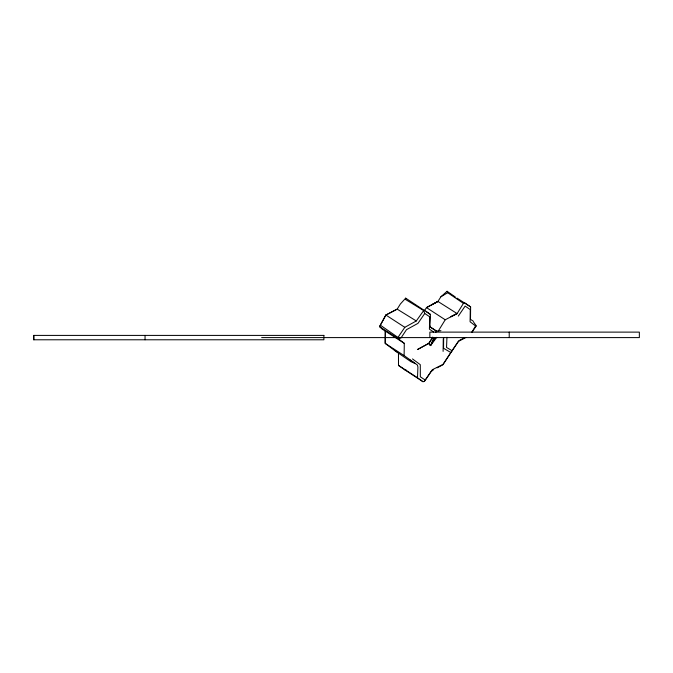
<?xml version="1.0" encoding="UTF-8"?>
<svg xmlns="http://www.w3.org/2000/svg" width="673" height="673" viewBox="0 0 673 673"><rect width="100%" height="100%" fill="white"/><g stroke="black" fill="none" stroke-linecap="round" stroke-linejoin="round"><path stroke-width="1.01" d="M443.667 337.442L443.549 348.269L450.817 352.517L458.936 340.664L465.051 337.51M424.301 310.85L426.497 307.603L437.921 301.445L457.11 313.576L450.876 316.714L457.11 313.576L463.436 303.388L464.841 302.909L470.62 306.922L470.494 319.33L473.472 321.349M443.103 351.39L443.263 338.771M433.353 369.906L431.04 371.614L424.394 381.347L423.006 381.717L417.504 377.746L417.916 367.079L417.453 365.077L404.111 355.58L404.296 343.356L398.256 338.712L379.555 326.615L385.881 315.031L397.171 309.134L400.401 303.969L405.693 298.156L424.369 310.48M446.948 337.299L446.536 347.445L452.18 350.751M405.693 298.156L405.617 299.519L423.67 310.598L424.73 313.492L417.975 323.36L406.492 329.669L400.999 337.955L398.256 338.712L397.962 337.425L404.818 327.322L416.293 320.962L423.67 310.598L424.545 310.261L430.426 314.434L429.921 324.882L430.602 327.196L436.474 331.082L440.941 330.687M429.223 344.534L430.56 345.577L433.715 337.846M404.296 343.356L382.003 328.988L379.555 326.615L385.881 315.031L397.171 309.134L416.293 320.962M435.7 332.462L436.474 331.082L430.299 327.12M432.63 337.392L428.878 343.331L430.56 345.577L435.002 337.812M471.975 332.025L475.92 325.379L473.657 322.182M465.901 337.484L458.321 341.455L443.002 364.421L432.327 369.729L424.394 381.347M429.08 343.146L432.773 337.114M438.384 330.889L445.223 319.784L457.11 313.576M445.223 319.784L426.497 307.603L437.921 301.445L440.908 296.768L447.057 291.283L455.301 296.978M450.817 352.517L442.876 364.774L437.156 367.811M472.009 332.243L476.004 326.296L475.92 325.379M458.338 316.058L465.144 306.08L470.267 309.622L470.09 321.753L476.004 326.296M430.56 345.577L436.769 337.324M440.908 296.768L447.705 292.721L463.436 303.388M431.721 304.76L437.921 301.445M261.654 337.594L639.35 337.594L639.35 332.117L429.862 332.117L429.862 337.594M404.111 355.58L385.208 343.39L385.301 330.88L385.208 343.39L395.303 351.003L398.475 352.652L398.5 365.431L404.759 369.788L406.433 370.243M457.001 298.089L470.62 306.922M398.5 365.431L417.504 377.746M385.881 315.031L404.818 327.322M426.093 311.607L430.426 314.434M404.759 369.788L423.006 381.717M424.73 313.492L429.761 316.806L429.416 329.173L433.631 332.016M425.235 380.06L420.322 376.787L420.289 364.69L412.482 358.919M395.303 351.003L411.068 361.754L414.82 363.277L409.899 359.904M380.472 325.252L397.962 337.425M447.057 291.283L447.705 292.721M509.225 332.117L509.225 337.594M145.048 335.406L145.048 339.781M33.877 335.406L33.877 339.781M428.878 343.331L417.428 349.556L428.878 343.331M323.881 335.406L33.65 335.406L33.65 339.781L323.881 339.781L323.881 335.406"/></g></svg>
